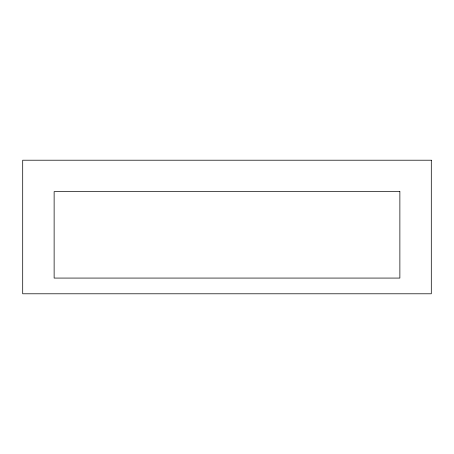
<?xml version="1.0" encoding="UTF-8"?>
<svg xmlns="http://www.w3.org/2000/svg" width="454" height="454" viewBox="0 0 454 454"><rect width="100%" height="100%" fill="white"/><g stroke="black" fill="none" stroke-linecap="round" stroke-linejoin="round"><path stroke-width="0.68" d="M431.3 160.211L22.7 160.211L22.7 293.789L431.3 293.789L431.3 160.211M399.872 191.639L54.128 191.639L54.128 278.075L399.872 278.075L399.872 191.639"/></g></svg>
